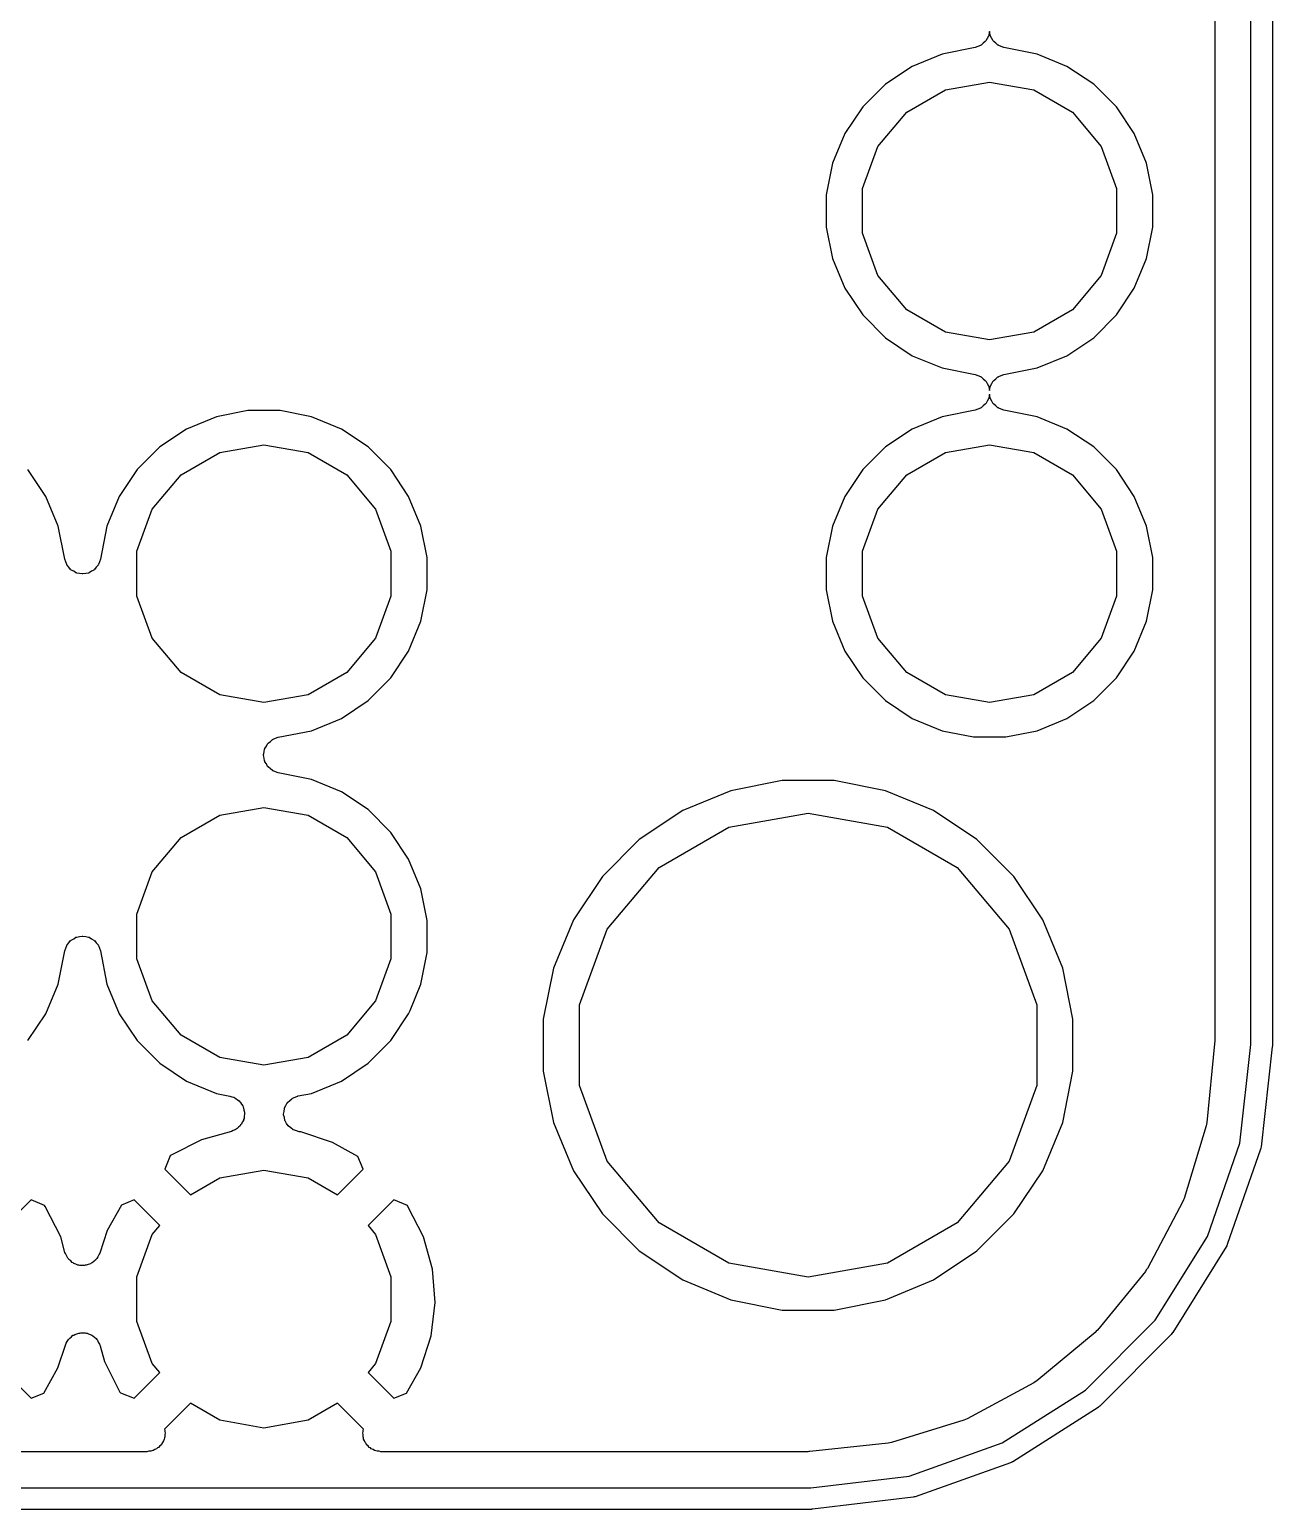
# Model space of a CAD drawing. Extents: x 117.3 to 179.7, y -117.8 to -92.2.
# Drawn here: x 170.99 to 179.69, y -117.78 to -107.42 of the extents above; entities that cross this region are included whole.
import ezdxf

# ---------------------------------------------------------------- set-up
doc = ezdxf.new("R2010")
doc.units = 0
doc.header["$MEASUREMENT"] = 0
doc.layers.add('BLACK', color=7, linetype='CONTINUOUS')

msp = doc.modelspace()

# ---------------------------------------------------------------- linework, layer by layer
at = {"layer": 'BLACK', "linetype": 'CONTINUOUS'}
for p, q in [((179.287, -95.4811), (179.287, -114.506)), ((179.541, -114.524), (179.541, -95.4789)), ((179.691, -95.472), (179.691, -114.535)), ((177.706, -107.457), (177.705, -107.46)), ((177.709, -107.438), (177.706, -107.457)), ((177.711, -107.429), (177.709, -107.438)), ((177.713, -107.438), (177.711, -107.429)), ((177.716, -107.457), (177.713, -107.438)), ((177.717, -107.46), (177.716, -107.457)), ((177.611, -107.541), (177.378, -107.588)), ((177.629, -107.534), (177.611, -107.541)), ((177.647, -107.528), (177.629, -107.534)), ((177.649, -107.526), (177.647, -107.528)), ((177.652, -107.525), (177.649, -107.526)), ((177.666, -107.512), (177.652, -107.525)), ((177.681, -107.5), (177.666, -107.512)), ((177.683, -107.498), (177.681, -107.5)), ((177.685, -107.496), (177.683, -107.498)), ((177.694, -107.479), (177.685, -107.496)), ((177.704, -107.463), (177.694, -107.479)), ((177.705, -107.46), (177.704, -107.463)), ((177.718, -107.463), (177.717, -107.46)), ((177.728, -107.479), (177.718, -107.463)), ((177.737, -107.496), (177.728, -107.479)), ((177.739, -107.498), (177.737, -107.496)), ((177.741, -107.5), (177.739, -107.498)), ((177.756, -107.512), (177.741, -107.5)), ((177.77, -107.525), (177.756, -107.512)), ((177.773, -107.526), (177.77, -107.525)), ((177.775, -107.528), (177.773, -107.526)), ((177.793, -107.534), (177.775, -107.528)), ((177.811, -107.541), (177.793, -107.534)), ((178.044, -107.588), (177.811, -107.541)), ((177.378, -107.588), (177.17, -107.674)), ((178.253, -107.674), (178.044, -107.588)), ((177.17, -107.674), (176.982, -107.799)), ((178.44, -107.799), (178.253, -107.674)), ((176.982, -107.799), (176.823, -107.958)), ((177.131, -107.995), (177.402, -107.838)), ((177.402, -107.838), (177.711, -107.784)), ((177.711, -107.784), (178.02, -107.838)), ((178.02, -107.838), (178.291, -107.995)), ((178.599, -107.958), (178.44, -107.799)), ((176.823, -107.958), (176.698, -108.145)), ((178.724, -108.145), (178.599, -107.958)), ((176.929, -108.235), (177.131, -107.995)), ((178.291, -107.995), (178.493, -108.235)), ((176.698, -108.145), (176.612, -108.353)), ((178.81, -108.353), (178.724, -108.145)), ((176.822, -108.53), (176.929, -108.235)), ((178.493, -108.235), (178.6, -108.53)), ((176.612, -108.353), (176.568, -108.574)), ((178.854, -108.574), (178.81, -108.353)), ((176.568, -108.574), (176.568, -108.799)), ((176.822, -108.843), (176.822, -108.53)), ((178.6, -108.53), (178.6, -108.843)), ((178.854, -108.799), (178.854, -108.574)), ((176.568, -108.799), (176.612, -109.02)), ((178.81, -109.02), (178.854, -108.799)), ((176.929, -109.138), (176.822, -108.843)), ((178.6, -108.843), (178.493, -109.138)), ((176.612, -109.02), (176.698, -109.228)), ((178.724, -109.228), (178.81, -109.02)), ((177.131, -109.378), (176.929, -109.138)), ((178.493, -109.138), (178.291, -109.378)), ((176.698, -109.228), (176.823, -109.415)), ((178.599, -109.415), (178.724, -109.228)), ((176.823, -109.415), (176.982, -109.574)), ((177.402, -109.535), (177.131, -109.378)), ((178.291, -109.378), (178.02, -109.535)), ((178.44, -109.574), (178.599, -109.415)), ((176.982, -109.574), (177.17, -109.7)), ((177.711, -109.589), (177.402, -109.535)), ((178.02, -109.535), (177.711, -109.589)), ((178.253, -109.7), (178.44, -109.574)), ((177.17, -109.7), (177.378, -109.786)), ((178.044, -109.786), (178.253, -109.7)), ((177.378, -109.786), (177.611, -109.832)), ((177.611, -109.832), (177.629, -109.839)), ((177.629, -109.839), (177.647, -109.845)), ((177.775, -109.845), (177.793, -109.839)), ((177.793, -109.839), (177.811, -109.832)), ((177.811, -109.832), (178.044, -109.786)), ((177.647, -109.845), (177.649, -109.847)), ((177.649, -109.847), (177.652, -109.848)), ((177.652, -109.848), (177.666, -109.861)), ((177.666, -109.861), (177.681, -109.873)), ((177.681, -109.873), (177.683, -109.875)), ((177.683, -109.875), (177.685, -109.877)), ((177.685, -109.877), (177.694, -109.894)), ((177.694, -109.894), (177.704, -109.911)), ((177.704, -109.911), (177.705, -109.913)), ((177.705, -109.913), (177.706, -109.916)), ((177.706, -109.916), (177.709, -109.935)), ((177.709, -109.935), (177.711, -109.944)), ((177.711, -109.944), (177.713, -109.935)), ((177.713, -109.935), (177.716, -109.916)), ((177.716, -109.916), (177.717, -109.913)), ((177.717, -109.913), (177.718, -109.911)), ((177.718, -109.911), (177.728, -109.894)), ((177.728, -109.894), (177.737, -109.877)), ((177.737, -109.877), (177.739, -109.875)), ((177.739, -109.875), (177.741, -109.873)), ((177.741, -109.873), (177.756, -109.861)), ((177.756, -109.861), (177.77, -109.848)), ((177.77, -109.848), (177.773, -109.847)), ((177.773, -109.847), (177.775, -109.845)), ((177.681, -110.04), (177.666, -110.052)), ((177.683, -110.038), (177.681, -110.04)), ((177.685, -110.036), (177.683, -110.038)), ((177.694, -110.019), (177.685, -110.036)), ((177.704, -110.003), (177.694, -110.019)), ((177.705, -110), (177.704, -110.003)), ((177.706, -109.997), (177.705, -110)), ((177.709, -109.978), (177.706, -109.997)), ((177.711, -109.969), (177.709, -109.978)), ((177.713, -109.978), (177.711, -109.969)), ((177.716, -109.997), (177.713, -109.978)), ((177.717, -110), (177.716, -109.997)), ((177.718, -110.003), (177.717, -110)), ((177.728, -110.019), (177.718, -110.003)), ((177.737, -110.036), (177.728, -110.019)), ((177.739, -110.038), (177.737, -110.036)), ((177.741, -110.04), (177.739, -110.038)), ((177.756, -110.052), (177.741, -110.04)), ((172.298, -110.128), (172.09, -110.214)), ((172.519, -110.084), (172.298, -110.128)), ((172.744, -110.084), (172.519, -110.084)), ((172.964, -110.128), (172.744, -110.084)), ((173.173, -110.214), (172.964, -110.128)), ((177.378, -110.128), (177.17, -110.214)), ((177.611, -110.081), (177.378, -110.128)), ((177.629, -110.074), (177.611, -110.081)), ((177.647, -110.068), (177.629, -110.074)), ((177.649, -110.066), (177.647, -110.068)), ((177.652, -110.065), (177.649, -110.066)), ((177.666, -110.052), (177.652, -110.065)), ((177.77, -110.065), (177.756, -110.052)), ((177.773, -110.066), (177.77, -110.065)), ((177.775, -110.068), (177.773, -110.066)), ((177.793, -110.074), (177.775, -110.068)), ((177.811, -110.081), (177.793, -110.074)), ((178.044, -110.128), (177.811, -110.081)), ((178.253, -110.214), (178.044, -110.128)), ((172.09, -110.214), (171.902, -110.339)), ((173.36, -110.339), (173.173, -110.214)), ((177.17, -110.214), (176.982, -110.339)), ((178.44, -110.339), (178.253, -110.214)), ((171.902, -110.339), (171.743, -110.498)), ((172.322, -110.378), (172.631, -110.324)), ((172.631, -110.324), (172.94, -110.378)), ((173.519, -110.498), (173.36, -110.339)), ((176.982, -110.339), (176.823, -110.498)), ((177.402, -110.378), (177.711, -110.324)), ((177.711, -110.324), (178.02, -110.378)), ((178.599, -110.498), (178.44, -110.339)), ((172.051, -110.535), (172.322, -110.378)), ((172.94, -110.378), (173.211, -110.535)), ((177.131, -110.535), (177.402, -110.378)), ((178.02, -110.378), (178.291, -110.535)), ((171.104, -110.685), (170.979, -110.498)), ((171.743, -110.498), (171.618, -110.685)), ((171.849, -110.775), (172.051, -110.535)), ((173.211, -110.535), (173.413, -110.775)), ((173.644, -110.685), (173.519, -110.498)), ((176.823, -110.498), (176.698, -110.685)), ((176.929, -110.775), (177.131, -110.535)), ((178.291, -110.535), (178.493, -110.775)), ((178.724, -110.685), (178.599, -110.498)), ((171.19, -110.893), (171.104, -110.685)), ((171.618, -110.685), (171.532, -110.893)), ((171.742, -111.07), (171.849, -110.775)), ((173.413, -110.775), (173.52, -111.07)), ((173.73, -110.893), (173.644, -110.685)), ((176.698, -110.685), (176.612, -110.893)), ((176.822, -111.07), (176.929, -110.775)), ((178.493, -110.775), (178.6, -111.07)), ((178.81, -110.893), (178.724, -110.685)), ((171.237, -111.126), (171.19, -110.893)), ((171.532, -110.893), (171.486, -111.126)), ((173.774, -111.114), (173.73, -110.893)), ((176.612, -110.893), (176.568, -111.114)), ((178.854, -111.114), (178.81, -110.893)), ((171.742, -111.383), (171.742, -111.07)), ((173.52, -111.07), (173.52, -111.383)), ((176.822, -111.383), (176.822, -111.07)), ((178.6, -111.07), (178.6, -111.383)), ((171.244, -111.144), (171.237, -111.126)), ((171.25, -111.163), (171.244, -111.144)), ((171.252, -111.165), (171.25, -111.163)), ((171.253, -111.167), (171.252, -111.165)), ((171.265, -111.182), (171.253, -111.167)), ((171.277, -111.197), (171.265, -111.182)), ((171.457, -111.182), (171.445, -111.197)), ((171.47, -111.167), (171.457, -111.182)), ((171.471, -111.165), (171.47, -111.167)), ((171.472, -111.163), (171.471, -111.165)), ((171.479, -111.144), (171.472, -111.163)), ((171.486, -111.126), (171.479, -111.144)), ((173.774, -111.339), (173.774, -111.114)), ((176.568, -111.114), (176.568, -111.339)), ((178.854, -111.339), (178.854, -111.114)), ((171.28, -111.198), (171.277, -111.197)), ((171.282, -111.201), (171.28, -111.198)), ((171.299, -111.21), (171.282, -111.201)), ((171.315, -111.22), (171.299, -111.21)), ((171.318, -111.22), (171.315, -111.22)), ((171.32, -111.222), (171.318, -111.22)), ((171.339, -111.225), (171.32, -111.222)), ((171.358, -111.228), (171.339, -111.225)), ((171.361, -111.228), (171.358, -111.228)), ((171.364, -111.228), (171.361, -111.228)), ((171.383, -111.225), (171.364, -111.228)), ((171.402, -111.222), (171.383, -111.225)), ((171.404, -111.22), (171.402, -111.222)), ((171.407, -111.22), (171.404, -111.22)), ((171.424, -111.21), (171.407, -111.22)), ((171.441, -111.201), (171.424, -111.21)), ((171.442, -111.198), (171.441, -111.201)), ((171.445, -111.197), (171.442, -111.198)), ((171.849, -111.678), (171.742, -111.383)), ((173.52, -111.383), (173.413, -111.678)), ((173.73, -111.56), (173.774, -111.339)), ((176.568, -111.339), (176.612, -111.56)), ((176.929, -111.678), (176.822, -111.383)), ((178.6, -111.383), (178.493, -111.678)), ((178.81, -111.56), (178.854, -111.339)), ((173.644, -111.768), (173.73, -111.56)), ((176.612, -111.56), (176.698, -111.768)), ((178.724, -111.768), (178.81, -111.56)), ((172.051, -111.918), (171.849, -111.678)), ((173.413, -111.678), (173.211, -111.918)), ((177.131, -111.918), (176.929, -111.678)), ((178.493, -111.678), (178.291, -111.918)), ((173.519, -111.955), (173.644, -111.768)), ((176.698, -111.768), (176.823, -111.955)), ((178.599, -111.955), (178.724, -111.768)), ((172.322, -112.075), (172.051, -111.918)), ((173.211, -111.918), (172.94, -112.075)), ((173.36, -112.114), (173.519, -111.955)), ((176.823, -111.955), (176.982, -112.114)), ((177.402, -112.075), (177.131, -111.918)), ((178.291, -111.918), (178.02, -112.075)), ((178.44, -112.114), (178.599, -111.955)), ((172.631, -112.129), (172.322, -112.075)), ((172.94, -112.075), (172.631, -112.129)), ((173.173, -112.24), (173.36, -112.114)), ((176.982, -112.114), (177.17, -112.24)), ((177.711, -112.129), (177.402, -112.075)), ((178.02, -112.075), (177.711, -112.129)), ((178.253, -112.24), (178.44, -112.114)), ((172.731, -112.372), (172.964, -112.326)), ((172.964, -112.326), (173.173, -112.24)), ((177.17, -112.24), (177.378, -112.326)), ((177.378, -112.326), (177.599, -112.37)), ((177.824, -112.37), (178.044, -112.326)), ((178.044, -112.326), (178.253, -112.24)), ((172.648, -112.434), (172.657, -112.417)), ((172.657, -112.417), (172.659, -112.415)), ((172.659, -112.415), (172.661, -112.413)), ((172.661, -112.413), (172.676, -112.401)), ((172.676, -112.401), (172.69, -112.388)), ((172.69, -112.388), (172.693, -112.387)), ((172.693, -112.387), (172.695, -112.385)), ((172.695, -112.385), (172.713, -112.379)), ((172.713, -112.379), (172.731, -112.372)), ((177.599, -112.37), (177.824, -112.37)), ((172.629, -112.494), (172.633, -112.475)), ((172.63, -112.497), (172.629, -112.494)), ((172.629, -112.499), (172.63, -112.497)), ((172.633, -112.518), (172.629, -112.499)), ((172.633, -112.475), (172.636, -112.456)), ((172.636, -112.537), (172.633, -112.518)), ((172.636, -112.456), (172.637, -112.453)), ((172.637, -112.453), (172.638, -112.451)), ((172.638, -112.451), (172.648, -112.434)), ((172.637, -112.54), (172.636, -112.537)), ((172.638, -112.543), (172.637, -112.54)), ((172.648, -112.559), (172.638, -112.543)), ((172.657, -112.576), (172.648, -112.559)), ((172.659, -112.578), (172.657, -112.576)), ((172.661, -112.58), (172.659, -112.578)), ((172.676, -112.592), (172.661, -112.58)), ((172.69, -112.605), (172.676, -112.592)), ((172.693, -112.606), (172.69, -112.605)), ((172.695, -112.608), (172.693, -112.606)), ((172.713, -112.614), (172.695, -112.608)), ((172.731, -112.621), (172.713, -112.614)), ((172.964, -112.668), (172.731, -112.621)), ((173.173, -112.754), (172.964, -112.668)), ((176.258, -112.675), (175.9, -112.746)), ((176.624, -112.675), (176.258, -112.675)), ((176.982, -112.746), (176.624, -112.675)), ((173.36, -112.879), (173.173, -112.754)), ((175.9, -112.746), (175.563, -112.886)), ((177.319, -112.886), (176.982, -112.746)), ((172.051, -113.075), (172.322, -112.918)), ((172.322, -112.918), (172.631, -112.864)), ((172.631, -112.864), (172.94, -112.918)), ((172.94, -112.918), (173.211, -113.075)), ((173.519, -113.038), (173.36, -112.879)), ((175.563, -112.886), (175.259, -113.089)), ((175.885, -113.002), (176.441, -112.904)), ((176.441, -112.904), (176.997, -113.002)), ((177.623, -113.089), (177.319, -112.886)), ((173.644, -113.225), (173.519, -113.038)), ((175.397, -113.284), (175.885, -113.002)), ((176.997, -113.002), (177.485, -113.284)), ((171.849, -113.315), (172.051, -113.075)), ((173.211, -113.075), (173.413, -113.315)), ((175.259, -113.089), (175.001, -113.347)), ((177.881, -113.347), (177.623, -113.089)), ((173.73, -113.433), (173.644, -113.225)), ((171.742, -113.61), (171.849, -113.315)), ((173.413, -113.315), (173.52, -113.61)), ((175.001, -113.347), (174.798, -113.65)), ((175.034, -113.716), (175.397, -113.284)), ((177.485, -113.284), (177.848, -113.716)), ((178.084, -113.65), (177.881, -113.347)), ((173.774, -113.654), (173.73, -113.433)), ((171.742, -113.923), (171.742, -113.61)), ((173.52, -113.61), (173.52, -113.923)), ((173.774, -113.879), (173.774, -113.654)), ((174.798, -113.65), (174.658, -113.988)), ((178.224, -113.988), (178.084, -113.65)), ((171.299, -113.783), (171.315, -113.773)), ((171.315, -113.773), (171.318, -113.773)), ((171.318, -113.773), (171.32, -113.771)), ((171.32, -113.771), (171.339, -113.768)), ((171.339, -113.768), (171.358, -113.765)), ((171.358, -113.765), (171.361, -113.765)), ((171.361, -113.765), (171.364, -113.765)), ((171.364, -113.765), (171.383, -113.768)), ((171.383, -113.768), (171.402, -113.771)), ((171.402, -113.771), (171.404, -113.773)), ((171.404, -113.773), (171.407, -113.773)), ((171.407, -113.773), (171.424, -113.783)), ((174.841, -114.246), (175.034, -113.716)), ((177.848, -113.716), (178.041, -114.246)), ((171.19, -114.1), (171.237, -113.867)), ((171.237, -113.867), (171.244, -113.849)), ((171.244, -113.849), (171.25, -113.831)), ((171.25, -113.831), (171.252, -113.828)), ((171.252, -113.828), (171.253, -113.826)), ((171.253, -113.826), (171.265, -113.811)), ((171.265, -113.811), (171.277, -113.796)), ((171.277, -113.796), (171.28, -113.795)), ((171.28, -113.795), (171.282, -113.793)), ((171.282, -113.793), (171.299, -113.783)), ((171.424, -113.783), (171.441, -113.793)), ((171.441, -113.793), (171.442, -113.795)), ((171.442, -113.795), (171.445, -113.796)), ((171.445, -113.796), (171.457, -113.811)), ((171.457, -113.811), (171.47, -113.826)), ((171.47, -113.826), (171.471, -113.828)), ((171.471, -113.828), (171.472, -113.831)), ((171.472, -113.831), (171.479, -113.849)), ((171.479, -113.849), (171.486, -113.867)), ((171.486, -113.867), (171.532, -114.1)), ((173.73, -114.1), (173.774, -113.879)), ((171.849, -114.218), (171.742, -113.923)), ((173.52, -113.923), (173.413, -114.218)), ((174.658, -113.988), (174.587, -114.346)), ((178.295, -114.346), (178.224, -113.988)), ((171.104, -114.308), (171.19, -114.1)), ((171.532, -114.1), (171.618, -114.308)), ((173.654, -114.285), (173.73, -114.1)), ((172.051, -114.458), (171.849, -114.218)), ((173.413, -114.218), (173.211, -114.458)), ((173.644, -114.308), (173.654, -114.285)), ((173.654, -114.285), (173.654, -114.285)), ((174.841, -114.811), (174.841, -114.246)), ((178.041, -114.246), (178.041, -114.811)), ((170.979, -114.495), (171.104, -114.308)), ((171.618, -114.308), (171.743, -114.495)), ((173.519, -114.495), (173.644, -114.308)), ((174.587, -114.346), (174.587, -114.711)), ((178.295, -114.711), (178.295, -114.346)), ((171.743, -114.495), (171.902, -114.654)), ((172.322, -114.615), (172.051, -114.458)), ((173.211, -114.458), (172.94, -114.615)), ((173.36, -114.654), (173.519, -114.495)), ((179.286, -114.519), (179.233, -115.069)), ((179.287, -114.506), (179.286, -114.512)), ((179.286, -114.512), (179.286, -114.519)), ((179.464, -115.215), (179.541, -114.524)), ((179.69, -114.539), (179.612, -115.24)), ((179.691, -114.535), (179.69, -114.539)), ((171.902, -114.654), (172.09, -114.78)), ((172.631, -114.669), (172.322, -114.615)), ((172.94, -114.615), (172.631, -114.669)), ((173.173, -114.78), (173.36, -114.654)), ((174.587, -114.711), (174.658, -115.069)), ((178.224, -115.069), (178.295, -114.711)), ((172.09, -114.78), (172.298, -114.866)), ((172.964, -114.866), (173.173, -114.78)), ((175.034, -115.341), (174.841, -114.811)), ((178.041, -114.811), (177.848, -115.341)), ((172.298, -114.866), (172.393, -114.885)), ((172.393, -114.885), (172.407, -114.89)), ((172.407, -114.89), (172.421, -114.893)), ((172.421, -114.893), (172.427, -114.898)), ((172.427, -114.898), (172.434, -114.901)), ((172.434, -114.901), (172.445, -114.91)), ((172.445, -114.91), (172.457, -114.918)), ((172.457, -114.918), (172.462, -114.925)), ((172.797, -114.929), (172.812, -114.916)), ((172.812, -114.916), (172.826, -114.903)), ((172.826, -114.903), (172.828, -114.902)), ((172.828, -114.902), (172.83, -114.9)), ((172.83, -114.9), (172.849, -114.893)), ((172.849, -114.893), (172.867, -114.885)), ((172.867, -114.885), (172.869, -114.885)), ((172.869, -114.885), (172.871, -114.884)), ((172.871, -114.884), (172.964, -114.866)), ((172.462, -114.925), (172.468, -114.93)), ((172.468, -114.93), (172.475, -114.942)), ((172.475, -114.942), (172.483, -114.954)), ((172.483, -114.954), (172.485, -114.962)), ((172.485, -114.962), (172.489, -114.968)), ((172.489, -114.968), (172.491, -114.983)), ((172.491, -114.983), (172.495, -114.997)), ((172.495, -115.012), (172.493, -115.026)), ((172.495, -114.997), (172.494, -115.004)), ((172.494, -115.004), (172.495, -115.012)), ((172.769, -115.012), (172.772, -114.992)), ((172.769, -115.014), (172.769, -115.012)), ((172.769, -115.016), (172.769, -115.014)), ((172.774, -115.035), (172.769, -115.016)), ((172.772, -114.992), (172.774, -114.972)), ((172.774, -114.972), (172.775, -114.97)), ((172.775, -114.97), (172.776, -114.968)), ((172.776, -114.968), (172.785, -114.951)), ((172.785, -114.951), (172.794, -114.933)), ((172.794, -114.933), (172.796, -114.931)), ((172.796, -114.931), (172.797, -114.929)), ((172.416, -115.125), (172.403, -115.132)), ((172.43, -115.121), (172.416, -115.125)), ((172.436, -115.116), (172.43, -115.121)), ((172.443, -115.112), (172.436, -115.116)), ((172.453, -115.102), (172.443, -115.112)), ((172.464, -115.093), (172.453, -115.102)), ((172.468, -115.086), (172.464, -115.093)), ((172.473, -115.081), (172.468, -115.086)), ((172.479, -115.068), (172.473, -115.081)), ((172.487, -115.055), (172.479, -115.068)), ((172.488, -115.048), (172.487, -115.055)), ((172.492, -115.041), (172.488, -115.048)), ((172.493, -115.026), (172.492, -115.041)), ((172.778, -115.055), (172.774, -115.035)), ((172.779, -115.057), (172.778, -115.055)), ((172.779, -115.059), (172.779, -115.057)), ((172.79, -115.076), (172.779, -115.059)), ((172.8, -115.093), (172.79, -115.076)), ((172.802, -115.094), (172.8, -115.093)), ((172.803, -115.096), (172.802, -115.094)), ((172.819, -115.108), (172.803, -115.096)), ((172.835, -115.12), (172.819, -115.108)), ((172.837, -115.121), (172.835, -115.12)), ((172.839, -115.122), (172.837, -115.121)), ((172.858, -115.128), (172.839, -115.122)), ((174.658, -115.069), (174.798, -115.407)), ((178.084, -115.407), (178.224, -115.069)), ((179.228, -115.093), (179.074, -115.601)), ((179.229, -115.081), (179.228, -115.093)), ((179.233, -115.069), (179.229, -115.081)), ((172.195, -115.19), (171.981, -115.299)), ((172.403, -115.132), (172.195, -115.19)), ((172.877, -115.134), (172.858, -115.128)), ((172.879, -115.134), (172.877, -115.134)), ((172.881, -115.135), (172.879, -115.134)), ((172.889, -115.136), (172.881, -115.135)), ((173.112, -115.209), (172.889, -115.136)), ((173.289, -115.308), (173.112, -115.209)), ((179.236, -115.868), (179.464, -115.215)), ((171.975, -115.303), (171.937, -115.397)), ((171.981, -115.299), (171.975, -115.303)), ((173.326, -115.397), (173.289, -115.308)), ((179.608, -115.257), (179.375, -115.925)), ((179.61, -115.249), (179.608, -115.257)), ((179.612, -115.241), (179.61, -115.249)), ((179.612, -115.24), (179.612, -115.241)), ((171.937, -115.397), (172.117, -115.577)), ((172.322, -115.458), (172.631, -115.404)), ((172.631, -115.404), (172.94, -115.458)), ((173.146, -115.577), (173.326, -115.397)), ((174.798, -115.407), (175.001, -115.71)), ((175.397, -115.773), (175.034, -115.341)), ((177.848, -115.341), (177.485, -115.773)), ((177.881, -115.71), (178.084, -115.407)), ((172.117, -115.577), (172.322, -115.458)), ((172.94, -115.458), (173.146, -115.577)), ((171.001, -115.612), (170.82, -115.792)), ((171.095, -115.65), (171.001, -115.612)), ((171.722, -115.612), (171.633, -115.648)), ((171.902, -115.792), (171.722, -115.612)), ((173.541, -115.612), (173.36, -115.792)), ((173.635, -115.65), (173.541, -115.612)), ((179.065, -115.624), (178.816, -116.092)), ((179.069, -115.612), (179.065, -115.624)), ((179.074, -115.601), (179.069, -115.612)), ((171.099, -115.657), (171.095, -115.65)), ((171.208, -115.871), (171.099, -115.657)), ((171.633, -115.648), (171.533, -115.825)), ((173.639, -115.657), (173.635, -115.65)), ((173.748, -115.871), (173.639, -115.657)), ((175.001, -115.71), (175.259, -115.969)), ((177.623, -115.969), (177.881, -115.71)), ((171.533, -115.825), (171.481, -115.984)), ((171.849, -115.855), (171.902, -115.792)), ((173.36, -115.792), (173.413, -115.855)), ((175.885, -116.055), (175.397, -115.773)), ((177.485, -115.773), (176.997, -116.055)), ((171.238, -115.979), (171.208, -115.871)), ((171.742, -116.15), (171.849, -115.855)), ((173.413, -115.855), (173.52, -116.15)), ((173.811, -116.097), (173.748, -115.871)), ((178.87, -116.454), (179.236, -115.868)), ((179.368, -115.94), (178.993, -116.54)), ((179.371, -115.933), (179.368, -115.94)), ((179.375, -115.926), (179.371, -115.933)), ((179.375, -115.925), (179.375, -115.926)), ((171.241, -115.986), (171.238, -115.979)), ((171.243, -115.992), (171.241, -115.986)), ((171.251, -116.005), (171.243, -115.992)), ((171.257, -116.019), (171.251, -116.005)), ((171.262, -116.024), (171.257, -116.019)), ((171.266, -116.03), (171.262, -116.024)), ((171.278, -116.039), (171.266, -116.03)), ((171.289, -116.05), (171.278, -116.039)), ((171.295, -116.053), (171.289, -116.05)), ((171.301, -116.057), (171.295, -116.053)), ((171.315, -116.062), (171.301, -116.057)), ((171.416, -116.059), (171.401, -116.064)), ((171.421, -116.055), (171.416, -116.059)), ((171.428, -116.053), (171.421, -116.055)), ((171.439, -116.043), (171.428, -116.053)), ((171.452, -116.034), (171.439, -116.043)), ((171.455, -116.028), (171.452, -116.034)), ((171.461, -116.023), (171.455, -116.028)), ((171.468, -116.01), (171.461, -116.023)), ((171.476, -115.997), (171.468, -116.01)), ((171.478, -115.991), (171.476, -115.997)), ((171.481, -115.984), (171.478, -115.991)), ((175.259, -115.969), (175.563, -116.172)), ((176.441, -116.153), (175.885, -116.055)), ((176.997, -116.055), (176.441, -116.153)), ((177.319, -116.172), (177.623, -115.969)), ((171.329, -116.068), (171.315, -116.062)), ((171.336, -116.069), (171.329, -116.068)), ((171.343, -116.071), (171.336, -116.069)), ((171.358, -116.07), (171.343, -116.071)), ((171.373, -116.071), (171.358, -116.07)), ((171.38, -116.069), (171.373, -116.071)), ((171.387, -116.069), (171.38, -116.069)), ((171.401, -116.064), (171.387, -116.069)), ((171.742, -116.463), (171.742, -116.15)), ((173.52, -116.15), (173.52, -116.463)), ((173.83, -116.331), (173.811, -116.097)), ((178.802, -116.112), (178.467, -116.523)), ((178.808, -116.101), (178.802, -116.112)), ((178.816, -116.092), (178.808, -116.101)), ((175.563, -116.172), (175.9, -116.311)), ((176.982, -116.311), (177.319, -116.172)), ((173.802, -116.564), (173.83, -116.331)), ((175.9, -116.311), (176.258, -116.383)), ((176.624, -116.383), (176.982, -116.311)), ((171.849, -116.758), (171.742, -116.463)), ((173.52, -116.463), (173.413, -116.758)), ((176.258, -116.383), (176.624, -116.383)), ((178.383, -116.944), (178.87, -116.454)), ((171.271, -116.579), (171.283, -116.571)), ((171.283, -116.571), (171.294, -116.56)), ((171.294, -116.56), (171.301, -116.558)), ((171.301, -116.558), (171.306, -116.554)), ((171.306, -116.554), (171.321, -116.55)), ((171.321, -116.55), (171.335, -116.544)), ((171.335, -116.544), (171.342, -116.544)), ((171.342, -116.544), (171.349, -116.542)), ((171.349, -116.542), (171.364, -116.543)), ((171.364, -116.543), (171.379, -116.542)), ((171.379, -116.542), (171.386, -116.545)), ((171.386, -116.545), (171.393, -116.545)), ((171.393, -116.545), (171.407, -116.551)), ((171.407, -116.551), (171.421, -116.556)), ((171.421, -116.556), (171.427, -116.56)), ((171.427, -116.56), (171.433, -116.563)), ((171.433, -116.563), (171.444, -116.574)), ((171.444, -116.574), (171.456, -116.583)), ((173.729, -116.788), (173.802, -116.564)), ((178.45, -116.541), (178.041, -116.879)), ((178.458, -116.531), (178.45, -116.541)), ((178.467, -116.523), (178.458, -116.531)), ((178.983, -116.554), (178.484, -117.056)), ((178.987, -116.547), (178.983, -116.554)), ((178.992, -116.541), (178.987, -116.547)), ((178.993, -116.54), (178.992, -116.541)), ((171.189, -116.788), (171.241, -116.629)), ((171.241, -116.629), (171.244, -116.623)), ((171.244, -116.623), (171.246, -116.616)), ((171.246, -116.616), (171.254, -116.603)), ((171.254, -116.603), (171.262, -116.59)), ((171.262, -116.59), (171.267, -116.585)), ((171.267, -116.585), (171.271, -116.579)), ((171.456, -116.583), (171.46, -116.589)), ((171.46, -116.589), (171.465, -116.594)), ((171.465, -116.594), (171.471, -116.608)), ((171.471, -116.608), (171.479, -116.621)), ((171.479, -116.621), (171.481, -116.628)), ((171.481, -116.628), (171.484, -116.634)), ((171.484, -116.634), (171.514, -116.743)), ((171.514, -116.743), (171.623, -116.957)), ((171.902, -116.821), (171.849, -116.758)), ((173.413, -116.758), (173.36, -116.821)), ((170.82, -116.821), (171.001, -117.001)), ((171.09, -116.965), (171.189, -116.788)), ((171.722, -117.001), (171.902, -116.821)), ((173.36, -116.821), (173.541, -117.001)), ((173.63, -116.965), (173.729, -116.788)), ((178.03, -116.885), (178.021, -116.893)), ((178.041, -116.879), (178.03, -116.885)), ((171.001, -117.001), (171.09, -116.965)), ((171.623, -116.957), (171.627, -116.963)), ((171.627, -116.963), (171.722, -117.001)), ((173.541, -117.001), (173.63, -116.965)), ((178.021, -116.893), (177.554, -117.145)), ((177.8, -117.314), (178.383, -116.944)), ((172.117, -117.036), (171.935, -117.218)), ((172.322, -117.155), (172.117, -117.036)), ((173.146, -117.036), (172.94, -117.155)), ((173.328, -117.218), (173.146, -117.036)), ((178.471, -117.066), (177.873, -117.446)), ((178.477, -117.061), (178.471, -117.066)), ((178.483, -117.057), (178.477, -117.061)), ((178.484, -117.056), (178.483, -117.057)), ((172.631, -117.209), (172.322, -117.155)), ((172.94, -117.155), (172.631, -117.209)), ((177.531, -117.154), (177.025, -117.311)), ((177.543, -117.149), (177.531, -117.154)), ((177.554, -117.145), (177.543, -117.149)), ((171.927, -117.299), (171.922, -117.311)), ((171.933, -117.287), (171.927, -117.299)), ((171.934, -117.278), (171.933, -117.287)), ((171.937, -117.27), (171.934, -117.278)), ((171.935, -117.218), (171.937, -117.226)), ((171.937, -117.226), (171.937, -117.234)), ((171.937, -117.234), (171.939, -117.243)), ((171.939, -117.243), (171.937, -117.256)), ((171.937, -117.256), (171.937, -117.27)), ((173.323, -117.243), (173.325, -117.234)), ((173.325, -117.256), (173.323, -117.243)), ((173.325, -117.226), (173.328, -117.218)), ((173.325, -117.234), (173.325, -117.226)), ((173.325, -117.27), (173.325, -117.256)), ((173.328, -117.278), (173.325, -117.27)), ((173.329, -117.287), (173.328, -117.278)), ((173.335, -117.299), (173.329, -117.287)), ((173.34, -117.311), (173.335, -117.299)), ((171.812, -117.375), (170.91, -117.375)), ((171.826, -117.372), (171.812, -117.375)), ((171.839, -117.372), (171.826, -117.372)), ((171.847, -117.368), (171.839, -117.372)), ((171.856, -117.367), (171.847, -117.368)), ((171.867, -117.36), (171.856, -117.367)), ((171.88, -117.355), (171.867, -117.36)), ((171.886, -117.349), (171.88, -117.355)), ((171.894, -117.345), (171.886, -117.349)), ((171.903, -117.335), (171.894, -117.345)), ((171.913, -117.326), (171.903, -117.335)), ((171.917, -117.318), (171.913, -117.326)), ((171.922, -117.311), (171.917, -117.318)), ((173.346, -117.318), (173.34, -117.311)), ((173.35, -117.326), (173.346, -117.318)), ((173.36, -117.335), (173.35, -117.326)), ((173.368, -117.345), (173.36, -117.335)), ((173.376, -117.349), (173.368, -117.345)), ((173.382, -117.355), (173.376, -117.349)), ((173.395, -117.36), (173.382, -117.355)), ((173.406, -117.367), (173.395, -117.36)), ((173.415, -117.368), (173.406, -117.367)), ((173.423, -117.372), (173.415, -117.368)), ((173.437, -117.372), (173.423, -117.372)), ((173.45, -117.375), (173.437, -117.372)), ((176.439, -117.375), (173.45, -117.375)), ((176.445, -117.373), (176.439, -117.375)), ((176.452, -117.374), (176.445, -117.373)), ((177.001, -117.316), (176.452, -117.374)), ((177.013, -117.313), (177.001, -117.316)), ((177.025, -117.311), (177.013, -117.313)), ((177.149, -117.546), (177.8, -117.314)), ((177.858, -117.453), (177.191, -117.69)), ((177.865, -117.45), (177.858, -117.453)), ((177.872, -117.446), (177.865, -117.45)), ((177.873, -117.446), (177.872, -117.446)), ((176.459, -117.629), (177.149, -117.546)), ((120.565, -117.629), (176.441, -117.629)), ((176.441, -117.629), (176.459, -117.629)), ((177.175, -117.694), (176.472, -117.778)), ((177.183, -117.692), (177.175, -117.694)), ((177.19, -117.691), (177.183, -117.692)), ((177.191, -117.69), (177.19, -117.691)), ((176.448, -117.779), (120.555, -117.779)), ((176.464, -117.779), (176.448, -117.779)), ((176.448, -117.779), (176.448, -117.779)), ((176.467, -117.778), (176.464, -117.779)), ((176.471, -117.778), (176.467, -117.778)), ((176.472, -117.778), (176.471, -117.778))]:
    msp.add_line(p, q, dxfattribs=at)

doc.saveas('drawing.dxf')
